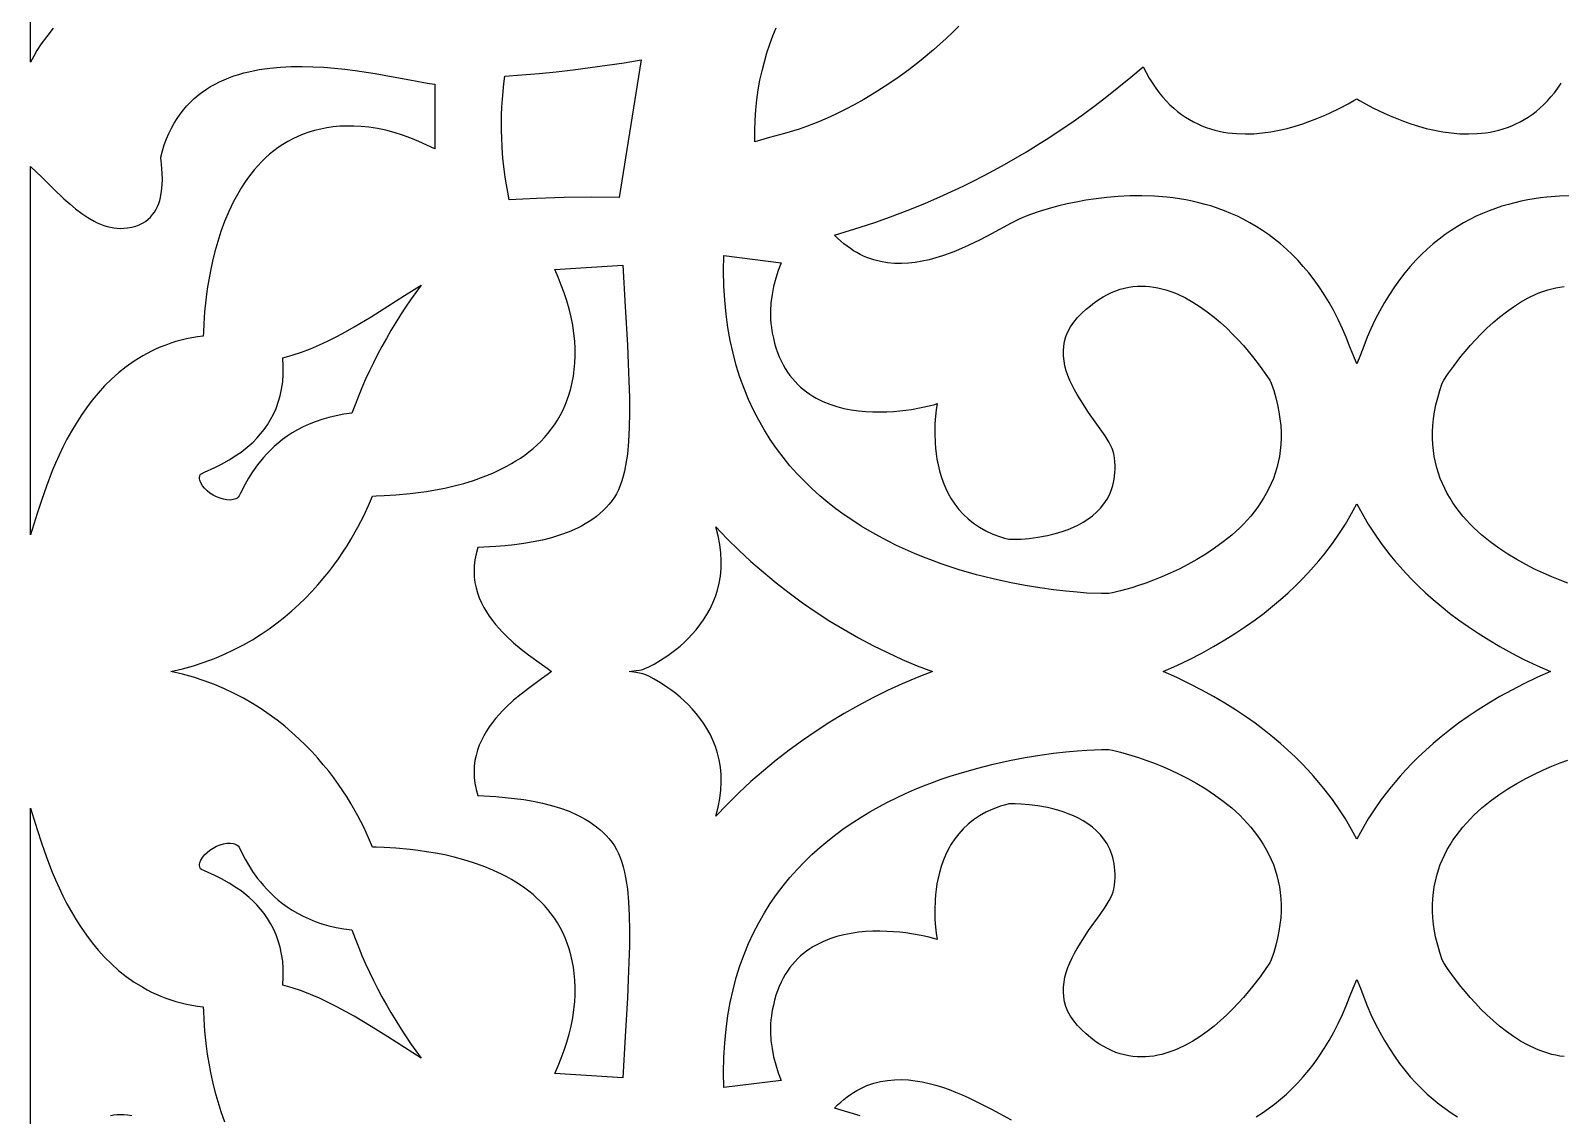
# Model space of a CAD drawing. Extents: x -270 to 270, y -847 to 847.
# Drawn here: x -67.5 to 10.4, y 111.6 to 166.7 of the extents above; entities that cross this region are included whole.
import ezdxf

# ---------------------------------------------------------------- set-up
doc = ezdxf.new("R2010")
doc.units = 0
doc.layers.add('LAYER_1', color=18, linetype='CONTINUOUS')

msp = doc.modelspace()

# ---------------------------------------------------------------- linework, layer by layer
at = {"layer": 'LAYER_1'}
for points in [[(-66.344, 166.868), (-66.681, 166.454), (-66.959, 166.069), (-67.18, 165.728), (-67.343, 165.449), (-67.5, 165.145), (-67.5, 179.71)], [(-20.249, 166.97), (-20.572, 166.653), (-20.895, 166.347), (-21.539, 165.772), (-22.176, 165.243), (-22.802, 164.759), (-23.41, 164.319), (-23.998, 163.921), (-24.559, 163.565), (-25.089, 163.249), (-25.584, 162.971), (-26.039, 162.731), (-26.448, 162.526), (-26.807, 162.357), (-27.356, 162.116), (-27.649, 162), (-28.016, 161.865), (-28.387, 161.741), (-29.135, 161.517), (-29.888, 161.307), (-30.639, 161.09), (-30.643, 161.644), (-30.627, 162.186), (-30.591, 162.714), (-30.537, 163.23), (-30.465, 163.733), (-30.377, 164.223), (-30.273, 164.7), (-30.155, 165.164), (-30.023, 165.615), (-29.878, 166.053), (-29.722, 166.477), (-29.555, 166.889)], [(10.939, 158.35), (10.312, 158.329), (9.673, 158.278), (9.35, 158.24), (9.025, 158.193), (8.698, 158.137), (8.37, 158.071), (8.042, 157.995), (7.713, 157.909), (7.385, 157.811), (7.056, 157.702), (6.729, 157.582), (6.403, 157.449), (6.078, 157.304), (5.756, 157.146), (5.435, 156.974), (5.118, 156.788), (4.803, 156.588), (4.492, 156.374), (4.185, 156.144), (3.882, 155.898), (3.584, 155.637), (3.291, 155.359), (3.003, 155.065), (2.721, 154.753), (2.446, 154.423), (2.176, 154.076), (1.914, 153.709), (1.659, 153.324), (1.412, 152.92), (1.172, 152.496), (0.942, 152.052), (0.72, 151.587), (0.535, 151.149), (0.364, 150.703), (0.191, 150.254), (-0.001, 149.806), (-0.192, 150.254), (-0.365, 150.703), (-0.536, 151.149), (-0.721, 151.587), (-0.943, 152.052), (-1.174, 152.496), (-1.413, 152.92), (-1.661, 153.324), (-1.916, 153.709), (-2.178, 154.076), (-2.447, 154.423), (-2.723, 154.753), (-3.005, 155.065), (-3.293, 155.359), (-3.586, 155.637), (-3.884, 155.898), (-4.187, 156.144), (-4.494, 156.374), (-4.805, 156.588), (-5.12, 156.788), (-5.437, 156.974), (-5.757, 157.146), (-6.08, 157.304), (-6.405, 157.449), (-6.731, 157.582), (-7.058, 157.702), (-7.386, 157.811), (-7.715, 157.909), (-8.044, 157.995), (-8.372, 158.071), (-8.7, 158.137), (-9.026, 158.193), (-9.351, 158.24), (-9.674, 158.278), (-10.314, 158.329), (-10.941, 158.35), (-11.553, 158.344), (-12.147, 158.314), (-12.72, 158.264), (-13.269, 158.198), (-13.79, 158.118), (-14.281, 158.028), (-14.739, 157.931), (-15.16, 157.83), (-15.541, 157.73), (-16.174, 157.543), (-16.611, 157.396), (-16.829, 157.317), (-16.997, 157.249), (-17.181, 157.164), (-17.597, 156.953), (-18.597, 156.411), (-19.168, 156.112), (-19.777, 155.816), (-20.094, 155.673), (-20.419, 155.536), (-20.75, 155.408), (-21.086, 155.29), (-21.428, 155.183), (-21.773, 155.091), (-22.122, 155.015), (-22.473, 154.956), (-22.825, 154.918), (-23.179, 154.901), (-23.532, 154.908), (-23.885, 154.94), (-24.236, 155), (-24.585, 155.089), (-24.931, 155.209), (-25.102, 155.282), (-25.272, 155.363), (-25.441, 155.453), (-25.609, 155.552), (-25.775, 155.661), (-25.94, 155.779), (-26.103, 155.906), (-26.265, 156.044), (-26.424, 156.192), (-26.582, 156.35), (-25.28, 156.746), (-24.537, 156.99), (-23.737, 157.271), (-22.884, 157.592), (-21.98, 157.957), (-21.028, 158.37), (-20.033, 158.836), (-19.52, 159.089), (-18.997, 159.357), (-18.465, 159.64), (-17.924, 159.938), (-17.374, 160.252), (-16.816, 160.583), (-16.251, 160.93), (-15.678, 161.295), (-15.098, 161.678), (-14.512, 162.079), (-13.919, 162.5), (-13.321, 162.939), (-12.717, 163.399), (-12.109, 163.879), (-11.496, 164.379), (-10.879, 164.901), (-10.727, 164.608), (-10.569, 164.33), (-10.405, 164.068), (-10.236, 163.821), (-10.062, 163.589), (-9.883, 163.371), (-9.7, 163.167), (-9.512, 162.977), (-9.32, 162.8), (-9.124, 162.636), (-8.925, 162.485), (-8.722, 162.346), (-8.517, 162.219), (-8.308, 162.103), (-8.097, 161.999), (-7.884, 161.906), (-7.669, 161.823), (-7.452, 161.75), (-7.234, 161.687), (-7.014, 161.634), (-6.793, 161.589), (-6.572, 161.554), (-6.35, 161.527), (-6.128, 161.508), (-5.684, 161.492), (-5.242, 161.504), (-4.805, 161.542), (-4.373, 161.601), (-3.95, 161.68), (-3.538, 161.776), (-3.138, 161.886), (-2.752, 162.006), (-2.383, 162.135), (-2.033, 162.268), (-1.703, 162.405), (-1.396, 162.54), (-0.858, 162.8), (-0.435, 163.024), (-0.145, 163.189), (-0.001, 163.274), (0.143, 163.189), (0.434, 163.024), (0.856, 162.8), (1.394, 162.54), (1.701, 162.405), (2.031, 162.268), (2.382, 162.135), (2.751, 162.006), (3.136, 161.886), (3.536, 161.776), (3.949, 161.68), (4.372, 161.601), (4.803, 161.542), (5.24, 161.504), (5.682, 161.492), (6.126, 161.508), (6.348, 161.527), (6.57, 161.554), (6.791, 161.589), (7.012, 161.634), (7.232, 161.687), (7.45, 161.75), (7.667, 161.823), (7.882, 161.906), (8.096, 161.999), (8.307, 162.103), (8.515, 162.219), (8.721, 162.346), (8.923, 162.485), (9.122, 162.636), (9.318, 162.8), (9.51, 162.977), (9.698, 163.167), (9.881, 163.371), (10.06, 163.589), (10.234, 163.821), (10.403, 164.068)], [(10.74, 138.65), (10.344, 138.797), (9.927, 138.965), (9.494, 139.152), (9.049, 139.361), (8.595, 139.591), (8.139, 139.843), (7.684, 140.117), (7.234, 140.415), (6.794, 140.737), (6.368, 141.083), (6.161, 141.266), (5.96, 141.455), (5.765, 141.65), (5.576, 141.851), (5.393, 142.059), (5.219, 142.274), (5.052, 142.496), (4.893, 142.724), (4.744, 142.959), (4.604, 143.201), (4.474, 143.45), (4.355, 143.705), (4.248, 143.968), (4.152, 144.239), (4.068, 144.516), (3.997, 144.801), (3.94, 145.093), (3.896, 145.393), (3.868, 145.7), (3.854, 146.015), (3.855, 146.338), (3.873, 146.668), (3.908, 147.006), (3.96, 147.352), (4.03, 147.706), (4.118, 148.068), (4.225, 148.439), (4.351, 148.817), (4.431, 148.964), (4.622, 149.258), (4.914, 149.67), (5.299, 150.17), (5.524, 150.443), (5.77, 150.728), (6.035, 151.019), (6.317, 151.313), (6.617, 151.607), (6.934, 151.897), (7.265, 152.179), (7.61, 152.45), (7.969, 152.705), (8.339, 152.94), (8.721, 153.153), (9.112, 153.34), (9.311, 153.422), (9.512, 153.496), (9.715, 153.562), (9.92, 153.618), (10.127, 153.665), (10.335, 153.703), (10.545, 153.73)], [(10.545, 114.566), (10.335, 114.593), (10.127, 114.63), (9.92, 114.677), (9.715, 114.734), (9.512, 114.8), (9.311, 114.874), (9.112, 114.956), (8.721, 115.142), (8.339, 115.355), (7.969, 115.591), (7.61, 115.846), (7.265, 116.116), (6.934, 116.398), (6.617, 116.688), (6.317, 116.982), (6.035, 117.277), (5.77, 117.568), (5.524, 117.852), (5.299, 118.126), (4.914, 118.625), (4.622, 119.037), (4.431, 119.332), (4.351, 119.479), (4.225, 119.857), (4.118, 120.227), (4.03, 120.589), (3.96, 120.943), (3.908, 121.29), (3.873, 121.628), (3.855, 121.958), (3.854, 122.281), (3.868, 122.595), (3.896, 122.903), (3.94, 123.202), (3.997, 123.495), (4.068, 123.779), (4.152, 124.057), (4.248, 124.327), (4.355, 124.59), (4.474, 124.846), (4.604, 125.095), (4.744, 125.337), (4.893, 125.572), (5.052, 125.8), (5.219, 126.021), (5.393, 126.236), (5.576, 126.444), (5.765, 126.646), (5.96, 126.841), (6.161, 127.03), (6.368, 127.212), (6.794, 127.558), (7.234, 127.88), (7.684, 128.178), (8.139, 128.453), (8.595, 128.705), (9.049, 128.935), (9.494, 129.143), (9.927, 129.331), (10.344, 129.498), (10.74, 129.646)], [(-67.5, 108.468), (-67.5, 127.194), (-67.167, 126.107), (-66.952, 125.441), (-66.698, 124.715), (-66.399, 123.944), (-66.231, 123.547), (-66.051, 123.145), (-65.856, 122.739), (-65.648, 122.333), (-65.424, 121.927), (-65.185, 121.524), (-64.929, 121.126), (-64.657, 120.735), (-64.367, 120.353), (-64.059, 119.981), (-63.732, 119.622), (-63.386, 119.278), (-63.019, 118.951), (-62.632, 118.643), (-62.224, 118.355), (-61.793, 118.09), (-61.57, 117.966), (-61.34, 117.849), (-61.105, 117.739), (-60.864, 117.636), (-60.616, 117.54), (-60.363, 117.451), (-60.104, 117.37), (-59.838, 117.297), (-59.566, 117.232), (-59.288, 117.175), (-59.003, 117.128), (-58.712, 117.089), (-58.708, 116.883), (-58.691, 116.462), (-58.648, 115.858), (-58.566, 115.103), (-58.508, 114.681), (-58.435, 114.233), (-58.347, 113.764), (-58.242, 113.279), (-58.119, 112.781), (-57.976, 112.275), (-57.811, 111.764), (-57.623, 111.253)], [(-5.12, 111.507), (-4.805, 111.707), (-4.494, 111.922), (-4.187, 112.152), (-3.884, 112.397), (-3.586, 112.659), (-3.293, 112.936), (-3.005, 113.231), (-2.723, 113.543), (-2.447, 113.872), (-2.178, 114.22), (-1.916, 114.586), (-1.661, 114.971), (-1.413, 115.376), (-1.174, 115.8), (-0.943, 116.244), (-0.721, 116.709), (-0.536, 117.147), (-0.365, 117.592), (-0.192, 118.042), (-0.001, 118.489), (0.191, 118.042), (0.364, 117.592), (0.535, 117.147), (0.72, 116.709), (0.942, 116.244), (1.172, 115.8), (1.412, 115.376), (1.659, 114.971), (1.914, 114.586), (2.176, 114.22), (2.446, 113.872), (2.721, 113.543), (3.003, 113.231), (3.291, 112.936), (3.584, 112.659), (3.882, 112.397), (4.185, 112.152), (4.492, 111.922), (4.803, 111.707), (5.118, 111.507)], [(-25.28, 111.55), (-26.582, 111.945), (-26.424, 112.104), (-26.265, 112.252), (-26.103, 112.389), (-25.94, 112.517), (-25.775, 112.635), (-25.609, 112.743), (-25.441, 112.842), (-25.272, 112.932), (-25.102, 113.014), (-24.931, 113.086), (-24.585, 113.207), (-24.236, 113.296), (-23.885, 113.356), (-23.532, 113.388), (-23.179, 113.395), (-22.825, 113.378), (-22.473, 113.339), (-22.122, 113.281), (-21.773, 113.204), (-21.428, 113.112), (-21.086, 113.006), (-20.75, 112.888), (-20.419, 112.759), (-20.094, 112.623), (-19.777, 112.48), (-19.168, 112.183), (-18.597, 111.884), (-17.597, 111.343)], [(-62.352, 111.55), (-62.569, 111.588), (-62.747, 111.605), (-62.923, 111.609), (-63.097, 111.601), (-63.269, 111.581), (-63.44, 111.549)]]:
    msp.add_lwpolyline(points, dxfattribs=at)
for points in [[(-37.549, 158.253), (-38.947, 158.267), (-40.345, 158.253), (-41.743, 158.208), (-43.139, 158.135), (-43.216, 158.521), (-43.284, 158.909), (-43.345, 159.3), (-43.396, 159.692), (-43.44, 160.086), (-43.475, 160.48), (-43.502, 160.876), (-43.52, 161.273), (-43.53, 161.67), (-43.532, 162.066), (-43.525, 162.463), (-43.51, 162.859), (-43.486, 163.254), (-43.454, 163.648), (-43.414, 164.041), (-43.365, 164.432), (-42.493, 164.495), (-41.622, 164.57), (-40.752, 164.656), (-39.882, 164.753), (-39.014, 164.862), (-38.148, 164.982), (-37.283, 165.113), (-36.42, 165.255)], [(-53.13, 164.912), (-52.58, 164.883), (-52.035, 164.838), (-51.499, 164.782), (-50.974, 164.716), (-49.968, 164.563), (-49.038, 164.398), (-48.206, 164.241), (-47.494, 164.11), (-47.19, 164.06), (-46.924, 164.023), (-46.924, 160.728), (-47.326, 160.921), (-47.734, 161.105), (-48.147, 161.276), (-48.566, 161.432), (-48.99, 161.569), (-49.418, 161.685), (-49.851, 161.776), (-50.288, 161.84), (-50.672, 161.875), (-51.045, 161.892), (-51.406, 161.893), (-51.755, 161.878), (-52.093, 161.847), (-52.42, 161.801), (-52.736, 161.741), (-53.042, 161.667), (-53.336, 161.58), (-53.621, 161.479), (-53.895, 161.366), (-54.159, 161.241), (-54.413, 161.105), (-54.658, 160.958), (-54.893, 160.8), (-55.119, 160.633), (-55.335, 160.456), (-55.543, 160.271), (-55.742, 160.077), (-55.933, 159.876), (-56.115, 159.667), (-56.29, 159.452), (-56.456, 159.23), (-56.614, 159.003), (-56.765, 158.77), (-56.908, 158.533), (-57.174, 158.047), (-57.411, 157.549), (-57.623, 157.042), (-57.811, 156.532), (-57.976, 156.021), (-58.119, 155.515), (-58.242, 155.017), (-58.347, 154.531), (-58.435, 154.063), (-58.508, 153.615), (-58.566, 153.192), (-58.648, 152.438), (-58.691, 151.834), (-58.708, 151.412), (-58.712, 151.207), (-59.003, 151.168), (-59.288, 151.12), (-59.566, 151.064), (-59.838, 150.999), (-60.104, 150.926), (-60.363, 150.845), (-60.616, 150.756), (-60.864, 150.66), (-61.105, 150.556), (-61.34, 150.446), (-61.57, 150.329), (-61.793, 150.206), (-62.224, 149.941), (-62.632, 149.653), (-63.019, 149.345), (-63.386, 149.017), (-63.732, 148.673), (-64.059, 148.314), (-64.367, 147.943), (-64.657, 147.56), (-64.929, 147.169), (-65.185, 146.771), (-65.424, 146.368), (-65.648, 145.963), (-65.856, 145.556), (-66.051, 145.151), (-66.231, 144.749), (-66.399, 144.352), (-66.698, 143.581), (-66.952, 142.855), (-67.167, 142.189), (-67.5, 141.102), (-67.5, 159.828), (-66.951, 159.304), (-66.388, 158.747), (-65.807, 158.193), (-65.51, 157.928), (-65.208, 157.677), (-64.9, 157.445), (-64.586, 157.235), (-64.267, 157.053), (-64.105, 156.974), (-63.941, 156.903), (-63.776, 156.841), (-63.609, 156.788), (-63.44, 156.746), (-63.269, 156.715), (-63.097, 156.695), (-62.923, 156.687), (-62.747, 156.691), (-62.569, 156.708), (-62.352, 156.746), (-62.152, 156.8), (-61.97, 156.868), (-61.804, 156.949), (-61.654, 157.043), (-61.518, 157.148), (-61.397, 157.264), (-61.29, 157.388), (-61.195, 157.52), (-61.112, 157.66), (-61.041, 157.805), (-60.981, 157.955), (-60.93, 158.109), (-60.888, 158.265), (-60.83, 158.581), (-60.799, 158.896), (-60.791, 159.199), (-60.799, 159.483), (-60.817, 159.739), (-60.862, 160.133), (-60.877, 160.253), (-60.879, 160.311), (-60.792, 160.634), (-60.694, 160.941), (-60.585, 161.235), (-60.466, 161.514), (-60.336, 161.781), (-60.197, 162.034), (-60.048, 162.274), (-59.89, 162.501), (-59.723, 162.716), (-59.547, 162.919), (-59.364, 163.11), (-59.172, 163.29), (-58.974, 163.458), (-58.768, 163.616), (-58.555, 163.763), (-58.336, 163.9), (-58.111, 164.026), (-57.88, 164.143), (-57.644, 164.25), (-57.403, 164.349), (-57.157, 164.438), (-56.906, 164.519), (-56.652, 164.591), (-56.394, 164.656), (-55.868, 164.762), (-55.331, 164.84), (-54.786, 164.891), (-54.235, 164.919), (-53.683, 164.925)], [(-29.302, 154.939), (-29.449, 154.55), (-29.576, 154.149), (-29.682, 153.739), (-29.763, 153.323), (-29.817, 152.904), (-29.842, 152.484), (-29.836, 152.065), (-29.82, 151.857), (-29.796, 151.65), (-29.751, 151.374), (-29.697, 151.109), (-29.635, 150.855), (-29.564, 150.613), (-29.485, 150.381), (-29.397, 150.16), (-29.303, 149.95), (-29.201, 149.749), (-29.091, 149.559), (-28.976, 149.378), (-28.854, 149.207), (-28.725, 149.045), (-28.591, 148.893), (-28.452, 148.749), (-28.307, 148.614), (-28.158, 148.487), (-28.004, 148.368), (-27.846, 148.257), (-27.684, 148.154), (-27.518, 148.058), (-27.178, 147.889), (-26.826, 147.746), (-26.466, 147.628), (-26.101, 147.534), (-25.732, 147.462), (-25.363, 147.41), (-24.995, 147.375), (-24.631, 147.357), (-24.274, 147.353), (-23.926, 147.361), (-23.589, 147.381), (-23.266, 147.409), (-22.96, 147.444), (-22.673, 147.484), (-22.165, 147.573), (-21.763, 147.661), (-21.485, 147.733), (-21.352, 147.775), (-21.411, 147.454), (-21.447, 147.143), (-21.474, 146.751), (-21.484, 146.291), (-21.466, 145.779), (-21.444, 145.508), (-21.412, 145.229), (-21.368, 144.944), (-21.311, 144.654), (-21.24, 144.362), (-21.155, 144.069), (-21.053, 143.777), (-20.934, 143.488), (-20.796, 143.204), (-20.638, 142.925), (-20.459, 142.655), (-20.258, 142.395), (-20.034, 142.147), (-19.785, 141.912), (-19.511, 141.692), (-19.21, 141.489), (-18.88, 141.305), (-18.522, 141.142), (-18.133, 141), (-17.926, 140.939), (-17.712, 140.883), (-17.608, 140.875), (-17.39, 140.874), (-17.076, 140.886), (-16.683, 140.919), (-16.231, 140.978), (-15.735, 141.07), (-15.477, 141.13), (-15.215, 141.201), (-14.952, 141.284), (-14.689, 141.378), (-14.428, 141.486), (-14.173, 141.608), (-13.924, 141.744), (-13.685, 141.896), (-13.458, 142.064), (-13.245, 142.25), (-13.048, 142.453), (-12.869, 142.675), (-12.71, 142.916), (-12.575, 143.178), (-12.464, 143.461), (-12.419, 143.61), (-12.381, 143.766), (-12.35, 143.926), (-12.327, 144.093), (-12.312, 144.266), (-12.305, 144.444), (-12.307, 144.629), (-12.317, 144.82), (-12.336, 145.017), (-12.365, 145.22), (-12.396, 145.347), (-12.446, 145.485), (-12.515, 145.632), (-12.6, 145.789), (-12.812, 146.129), (-13.068, 146.5), (-13.653, 147.326), (-13.952, 147.773), (-14.237, 148.237), (-14.369, 148.474), (-14.491, 148.715), (-14.603, 148.958), (-14.701, 149.203), (-14.785, 149.45), (-14.853, 149.698), (-14.901, 149.947), (-14.93, 150.197), (-14.936, 150.446), (-14.919, 150.694), (-14.876, 150.942), (-14.805, 151.188), (-14.705, 151.432), (-14.573, 151.674), (-14.408, 151.913), (-14.209, 152.148), (-13.994, 152.369), (-13.779, 152.571), (-13.563, 152.756), (-13.346, 152.923), (-13.129, 153.074), (-12.912, 153.208), (-12.695, 153.326), (-12.478, 153.428), (-12.261, 153.515), (-12.044, 153.588), (-11.828, 153.647), (-11.612, 153.692), (-11.397, 153.724), (-11.183, 153.743), (-10.97, 153.75), (-10.758, 153.746), (-10.547, 153.73), (-10.337, 153.703), (-10.129, 153.665), (-9.922, 153.618), (-9.717, 153.562), (-9.514, 153.496), (-9.313, 153.422), (-9.114, 153.34), (-8.722, 153.153), (-8.341, 152.94), (-7.97, 152.705), (-7.612, 152.45), (-7.267, 152.179), (-6.935, 151.897), (-6.619, 151.607), (-6.319, 151.313), (-6.036, 151.019), (-5.772, 150.728), (-5.526, 150.443), (-5.301, 150.17), (-4.915, 149.67), (-4.623, 149.258), (-4.433, 148.964), (-4.353, 148.817), (-4.226, 148.439), (-4.119, 148.068), (-4.031, 147.706), (-3.962, 147.352), (-3.91, 147.006), (-3.875, 146.668), (-3.857, 146.338), (-3.855, 146.015), (-3.869, 145.7), (-3.898, 145.393), (-3.942, 145.093), (-3.999, 144.801), (-4.07, 144.516), (-4.153, 144.239), (-4.249, 143.968), (-4.357, 143.705), (-4.476, 143.45), (-4.606, 143.201), (-4.746, 142.959), (-4.895, 142.724), (-5.053, 142.496), (-5.22, 142.274), (-5.395, 142.059), (-5.577, 141.851), (-5.766, 141.65), (-5.962, 141.455), (-6.163, 141.266), (-6.369, 141.083), (-6.795, 140.737), (-7.235, 140.415), (-7.685, 140.117), (-8.141, 139.843), (-8.597, 139.591), (-9.05, 139.361), (-9.496, 139.152), (-9.929, 138.965), (-10.345, 138.797), (-10.741, 138.65), (-11.112, 138.522), (-11.452, 138.412), (-12.028, 138.246), (-12.431, 138.148), (-12.628, 138.112), (-12.995, 138.11), (-13.74, 138.142), (-14.236, 138.177), (-14.805, 138.23), (-15.44, 138.303), (-16.135, 138.399), (-16.881, 138.521), (-17.673, 138.672), (-18.502, 138.856), (-19.362, 139.074), (-20.247, 139.329), (-20.696, 139.473), (-21.148, 139.626), (-21.602, 139.791), (-22.058, 139.967), (-22.515, 140.154), (-22.972, 140.354), (-23.428, 140.566), (-23.881, 140.791), (-24.332, 141.028), (-24.779, 141.28), (-25.222, 141.545), (-25.659, 141.825), (-26.089, 142.119), (-26.513, 142.428), (-26.928, 142.753), (-27.334, 143.093), (-27.731, 143.45), (-28.116, 143.823), (-28.49, 144.212), (-28.852, 144.619), (-29.2, 145.044), (-29.534, 145.486), (-29.852, 145.947), (-30.155, 146.426), (-30.441, 146.925), (-30.708, 147.443), (-30.958, 147.981), (-31.187, 148.538), (-31.396, 149.117), (-31.584, 149.716), (-31.75, 150.337), (-31.892, 150.979), (-32.011, 151.643), (-32.105, 152.33), (-32.173, 153.039), (-32.214, 153.771), (-32.228, 154.527), (-32.213, 155.307)], [(-37.238, 152.708), (-37.127, 150.743), (-37.081, 149.818), (-37.046, 148.934), (-37.024, 148.094), (-37.018, 147.3), (-37.032, 146.553), (-37.067, 145.856), (-37.128, 145.211), (-37.168, 144.909), (-37.216, 144.621), (-37.271, 144.346), (-37.334, 144.086), (-37.406, 143.841), (-37.486, 143.61), (-37.576, 143.395), (-37.675, 143.195), (-37.783, 143.01), (-37.902, 142.842), (-38.047, 142.664), (-38.201, 142.495), (-38.362, 142.335), (-38.53, 142.184), (-38.705, 142.041), (-38.887, 141.906), (-39.074, 141.78), (-39.268, 141.661), (-39.467, 141.549), (-39.671, 141.445), (-40.093, 141.257), (-40.532, 141.094), (-40.983, 140.955), (-41.446, 140.838), (-41.915, 140.741), (-42.39, 140.661), (-42.866, 140.596), (-43.342, 140.545), (-43.814, 140.506), (-44.734, 140.454), (-44.823, 140.139), (-44.883, 139.831), (-44.918, 139.532), (-44.929, 139.24), (-44.916, 138.956), (-44.882, 138.68), (-44.828, 138.411), (-44.754, 138.15), (-44.664, 137.897), (-44.557, 137.651), (-44.435, 137.413), (-44.301, 137.183), (-44.154, 136.96), (-43.997, 136.744), (-43.831, 136.536), (-43.657, 136.336), (-43.477, 136.144), (-43.293, 135.958), (-42.914, 135.611), (-42.533, 135.293), (-42.161, 135.005), (-41.489, 134.518), (-41.21, 134.318), (-40.985, 134.148), (-41.21, 133.977), (-41.489, 133.778), (-42.161, 133.291), (-42.533, 133.003), (-42.914, 132.685), (-43.293, 132.337), (-43.477, 132.152), (-43.657, 131.959), (-43.831, 131.759), (-43.997, 131.551), (-44.154, 131.336), (-44.301, 131.113), (-44.435, 130.883), (-44.557, 130.644), (-44.664, 130.399), (-44.754, 130.145), (-44.828, 129.884), (-44.882, 129.616), (-44.916, 129.339), (-44.929, 129.055), (-44.918, 128.764), (-44.883, 128.464), (-44.823, 128.157), (-44.734, 127.842), (-43.814, 127.79), (-43.342, 127.75), (-42.866, 127.699), (-42.39, 127.635), (-41.915, 127.555), (-41.446, 127.457), (-40.983, 127.34), (-40.532, 127.201), (-40.093, 127.039), (-39.671, 126.851), (-39.467, 126.746), (-39.268, 126.635), (-39.074, 126.516), (-38.887, 126.389), (-38.705, 126.255), (-38.53, 126.112), (-38.362, 125.961), (-38.201, 125.801), (-38.047, 125.632), (-37.902, 125.454), (-37.783, 125.285), (-37.675, 125.101), (-37.576, 124.901), (-37.486, 124.685), (-37.406, 124.455), (-37.334, 124.209), (-37.271, 123.949), (-37.216, 123.675), (-37.168, 123.386), (-37.128, 123.084), (-37.067, 122.439), (-37.032, 121.742), (-37.018, 120.996), (-37.024, 120.201), (-37.046, 119.361), (-37.081, 118.478), (-37.127, 117.553), (-37.238, 115.588), (-37.358, 113.483), (-40.816, 113.704), (-40.649, 114.094), (-40.49, 114.488), (-40.341, 114.888), (-40.205, 115.293), (-40.085, 115.702), (-39.983, 116.115), (-39.901, 116.533), (-39.843, 116.954), (-39.808, 117.346), (-39.79, 117.726), (-39.788, 118.093), (-39.802, 118.448), (-39.83, 118.79), (-39.873, 119.121), (-39.931, 119.44), (-40.002, 119.748), (-40.085, 120.045), (-40.182, 120.33), (-40.29, 120.605), (-40.411, 120.869), (-40.542, 121.123), (-40.684, 121.367), (-40.835, 121.6), (-40.997, 121.824), (-41.167, 122.039), (-41.346, 122.244), (-41.533, 122.439), (-41.727, 122.626), (-41.929, 122.805), (-42.137, 122.974), (-42.351, 123.136), (-42.571, 123.289), (-42.795, 123.435), (-43.024, 123.573), (-43.257, 123.703), (-43.494, 123.827), (-43.976, 124.052), (-44.466, 124.251), (-44.959, 124.426), (-45.453, 124.577), (-45.943, 124.708), (-46.424, 124.818), (-46.893, 124.911), (-47.346, 124.987), (-47.779, 125.048), (-48.188, 125.097), (-48.916, 125.162), (-49.499, 125.195), (-49.905, 125.211), (-50.1, 125.221), (-50.295, 125.698), (-50.54, 126.232), (-50.839, 126.813), (-51.193, 127.431), (-51.391, 127.751), (-51.604, 128.077), (-51.831, 128.406), (-52.073, 128.739), (-52.329, 129.074), (-52.602, 129.41), (-52.889, 129.745), (-53.192, 130.078), (-53.512, 130.408), (-53.847, 130.733), (-54.199, 131.054), (-54.567, 131.367), (-54.952, 131.672), (-55.354, 131.968), (-55.773, 132.254), (-56.21, 132.528), (-56.664, 132.788), (-57.136, 133.035), (-57.626, 133.266), (-58.135, 133.481), (-58.662, 133.677), (-59.208, 133.855), (-59.772, 134.012), (-60.356, 134.148), (-59.772, 134.284), (-59.208, 134.441), (-58.662, 134.618), (-58.135, 134.815), (-57.626, 135.029), (-57.136, 135.261), (-56.664, 135.507), (-56.21, 135.768), (-55.773, 136.042), (-55.354, 136.327), (-54.952, 136.623), (-54.567, 136.929), (-54.199, 137.242), (-53.847, 137.562), (-53.512, 137.888), (-53.192, 138.218), (-52.889, 138.551), (-52.602, 138.886), (-52.329, 139.221), (-52.073, 139.556), (-51.831, 139.889), (-51.604, 140.219), (-51.391, 140.544), (-51.193, 140.864), (-50.839, 141.483), (-50.54, 142.063), (-50.295, 142.597), (-50.1, 143.074), (-49.905, 143.085), (-49.499, 143.1), (-48.916, 143.134), (-48.188, 143.199), (-47.779, 143.247), (-47.346, 143.309), (-46.893, 143.385), (-46.424, 143.478), (-45.943, 143.588), (-45.453, 143.718), (-44.959, 143.87), (-44.466, 144.044), (-43.976, 144.243), (-43.494, 144.469), (-43.257, 144.592), (-43.024, 144.723), (-42.795, 144.861), (-42.571, 145.006), (-42.351, 145.16), (-42.137, 145.321), (-41.929, 145.491), (-41.727, 145.669), (-41.533, 145.856), (-41.346, 146.052), (-41.167, 146.257), (-40.997, 146.471), (-40.835, 146.695), (-40.684, 146.929), (-40.542, 147.173), (-40.411, 147.426), (-40.29, 147.69), (-40.182, 147.965), (-40.085, 148.251), (-40.002, 148.547), (-39.931, 148.855), (-39.873, 149.174), (-39.83, 149.505), (-39.802, 149.848), (-39.788, 150.203), (-39.79, 150.57), (-39.808, 150.949), (-39.843, 151.342), (-39.901, 151.763), (-39.983, 152.18), (-40.085, 152.594), (-40.205, 153.003), (-40.341, 153.407), (-40.49, 153.807), (-40.649, 154.202), (-40.816, 154.592), (-37.358, 154.812)], [(-47.888, 153.434), (-48.156, 153.057), (-48.417, 152.674), (-48.671, 152.286), (-48.919, 151.893), (-49.159, 151.495), (-49.393, 151.091), (-49.619, 150.684), (-49.837, 150.272), (-50.049, 149.855), (-50.252, 149.435), (-50.448, 149.012), (-50.636, 148.584), (-50.816, 148.154), (-50.988, 147.72), (-51.151, 147.284), (-51.56, 147.231), (-51.95, 147.16), (-52.321, 147.073), (-52.674, 146.972), (-53.009, 146.857), (-53.327, 146.729), (-53.627, 146.59), (-53.912, 146.441), (-54.18, 146.283), (-54.433, 146.118), (-54.671, 145.946), (-54.894, 145.769), (-55.103, 145.588), (-55.298, 145.405), (-55.479, 145.219), (-55.648, 145.034), (-55.804, 144.849), (-55.947, 144.667), (-56.2, 144.313), (-56.41, 143.983), (-56.58, 143.685), (-56.814, 143.227), (-56.885, 143.086), (-56.931, 143.016), (-56.986, 142.973), (-57.048, 142.938), (-57.115, 142.91), (-57.186, 142.89), (-57.341, 142.871), (-57.507, 142.879), (-57.682, 142.91), (-57.86, 142.963), (-58.037, 143.035), (-58.209, 143.124), (-58.371, 143.227), (-58.52, 143.343), (-58.65, 143.468), (-58.757, 143.6), (-58.837, 143.738), (-58.886, 143.877), (-58.897, 143.948), (-58.899, 144.017), (-58.89, 144.087), (-58.871, 144.155), (-58.851, 144.179), (-58.806, 144.209), (-58.65, 144.286), (-58.122, 144.526), (-57.777, 144.697), (-57.397, 144.909), (-56.995, 145.164), (-56.79, 145.309), (-56.584, 145.467), (-56.38, 145.637), (-56.18, 145.821), (-55.984, 146.019), (-55.795, 146.232), (-55.614, 146.46), (-55.442, 146.703), (-55.283, 146.962), (-55.137, 147.238), (-55.007, 147.531), (-54.893, 147.841), (-54.797, 148.17), (-54.723, 148.517), (-54.67, 148.883), (-54.64, 149.269), (-54.637, 149.675), (-54.66, 150.102), (-54.185, 150.236), (-53.717, 150.392), (-53.256, 150.568), (-52.801, 150.762), (-52.351, 150.972), (-51.906, 151.196), (-51.466, 151.432), (-51.03, 151.679), (-50.166, 152.196), (-49.312, 152.733), (-48.463, 153.274), (-47.614, 153.805)], [(0.182, 142.335), (0.353, 142.026), (0.582, 141.637), (0.877, 141.178), (1.241, 140.659), (1.68, 140.087), (1.929, 139.785), (2.199, 139.473), (2.49, 139.153), (2.804, 138.826), (3.14, 138.493), (3.499, 138.156), (3.882, 137.814), (4.289, 137.47), (4.722, 137.125), (5.18, 136.779), (5.665, 136.435), (6.177, 136.093), (6.717, 135.753), (7.285, 135.419), (7.882, 135.09), (8.509, 134.768), (9.166, 134.454), (9.854, 134.148), (9.166, 133.842), (8.509, 133.528), (7.882, 133.206), (7.285, 132.877), (6.717, 132.542), (6.177, 132.203), (5.665, 131.861), (5.18, 131.516), (4.722, 131.171), (4.289, 130.825), (3.882, 130.482), (3.499, 130.14), (3.14, 129.802), (2.804, 129.469), (2.49, 129.142), (2.199, 128.822), (1.929, 128.511), (1.68, 128.208), (1.241, 127.637), (0.877, 127.117), (0.582, 126.659), (0.353, 126.27), (0.182, 125.961), (-0.001, 125.618), (-0.184, 125.961), (-0.354, 126.27), (-0.584, 126.659), (-0.878, 127.117), (-1.243, 127.637), (-1.682, 128.208), (-1.931, 128.511), (-2.201, 128.822), (-2.492, 129.142), (-2.805, 129.469), (-3.141, 129.802), (-3.5, 130.14), (-3.883, 130.482), (-4.291, 130.825), (-4.723, 131.171), (-5.182, 131.516), (-5.667, 131.861), (-6.179, 132.203), (-6.719, 132.542), (-7.287, 132.877), (-7.884, 133.206), (-8.511, 133.528), (-9.168, 133.842), (-9.856, 134.147), (-9.785, 134.148), (-9.856, 134.149), (-9.168, 134.454), (-8.511, 134.768), (-7.884, 135.09), (-7.287, 135.419), (-6.719, 135.753), (-6.179, 136.093), (-5.667, 136.435), (-5.182, 136.779), (-4.723, 137.125), (-4.291, 137.47), (-3.883, 137.814), (-3.5, 138.156), (-3.141, 138.493), (-2.805, 138.826), (-2.492, 139.153), (-2.201, 139.473), (-1.931, 139.785), (-1.682, 140.087), (-1.243, 140.659), (-0.878, 141.178), (-0.584, 141.637), (-0.354, 142.026), (-0.184, 142.335), (-0.001, 142.677)], [(-32.05, 140.906), (-31.451, 140.318), (-30.835, 139.747), (-30.203, 139.195), (-29.554, 138.66), (-28.89, 138.144), (-28.211, 137.648), (-27.519, 137.172), (-26.815, 136.716), (-26.098, 136.281), (-25.371, 135.868), (-24.634, 135.478), (-23.888, 135.11), (-23.133, 134.765), (-22.371, 134.445), (-21.602, 134.148), (-22.371, 133.851), (-23.133, 133.53), (-23.888, 133.186), (-24.634, 132.818), (-25.371, 132.427), (-26.098, 132.014), (-26.815, 131.58), (-27.519, 131.124), (-28.211, 130.647), (-28.89, 130.151), (-29.554, 129.635), (-30.203, 129.101), (-30.835, 128.548), (-31.451, 127.978), (-32.05, 127.39), (-32.629, 126.786), (-32.508, 127.243), (-32.422, 127.685), (-32.37, 128.11), (-32.349, 128.52), (-32.358, 128.914), (-32.394, 129.293), (-32.456, 129.656), (-32.542, 130.004), (-32.648, 130.337), (-32.775, 130.654), (-32.918, 130.957), (-33.077, 131.245), (-33.249, 131.518), (-33.432, 131.776), (-33.625, 132.02), (-33.824, 132.249), (-34.029, 132.464), (-34.237, 132.665), (-34.446, 132.851), (-34.654, 133.024), (-34.859, 133.182), (-35.059, 133.327), (-35.435, 133.575), (-35.767, 133.769), (-36.038, 133.91), (-36.232, 133.998), (-36.332, 134.035), (-36.508, 134.071), (-36.685, 134.098), (-37.04, 134.148), (-36.685, 134.198), (-36.508, 134.225), (-36.332, 134.26), (-36.232, 134.297), (-36.038, 134.385), (-35.767, 134.526), (-35.435, 134.72), (-35.059, 134.969), (-34.859, 135.113), (-34.654, 135.272), (-34.446, 135.444), (-34.237, 135.631), (-34.029, 135.832), (-33.824, 136.046), (-33.625, 136.276), (-33.432, 136.519), (-33.249, 136.778), (-33.077, 137.051), (-32.918, 137.339), (-32.775, 137.641), (-32.648, 137.959), (-32.542, 138.292), (-32.456, 138.64), (-32.394, 139.003), (-32.358, 139.382), (-32.349, 139.776), (-32.37, 140.185), (-32.422, 140.611), (-32.508, 141.052), (-32.629, 141.51)], [(-12.628, 130.183), (-12.431, 130.148), (-12.028, 130.049), (-11.452, 129.883), (-11.112, 129.774), (-10.741, 129.646), (-10.345, 129.498), (-9.929, 129.331), (-9.496, 129.143), (-9.05, 128.935), (-8.597, 128.705), (-8.141, 128.453), (-7.685, 128.178), (-7.235, 127.88), (-6.795, 127.558), (-6.369, 127.212), (-6.163, 127.03), (-5.962, 126.841), (-5.766, 126.646), (-5.577, 126.444), (-5.395, 126.236), (-5.22, 126.021), (-5.053, 125.8), (-4.895, 125.572), (-4.746, 125.337), (-4.606, 125.095), (-4.476, 124.846), (-4.357, 124.59), (-4.249, 124.327), (-4.153, 124.057), (-4.07, 123.779), (-3.999, 123.495), (-3.942, 123.202), (-3.898, 122.903), (-3.869, 122.595), (-3.855, 122.281), (-3.857, 121.958), (-3.875, 121.628), (-3.91, 121.29), (-3.962, 120.943), (-4.031, 120.589), (-4.119, 120.227), (-4.226, 119.857), (-4.353, 119.479), (-4.433, 119.332), (-4.623, 119.037), (-4.915, 118.625), (-5.301, 118.126), (-5.526, 117.852), (-5.772, 117.568), (-6.036, 117.277), (-6.319, 116.982), (-6.619, 116.688), (-6.935, 116.398), (-7.267, 116.116), (-7.612, 115.846), (-7.97, 115.591), (-8.341, 115.355), (-8.722, 115.142), (-9.114, 114.956), (-9.313, 114.874), (-9.514, 114.8), (-9.717, 114.734), (-9.922, 114.677), (-10.129, 114.63), (-10.337, 114.593), (-10.547, 114.566), (-10.758, 114.55), (-10.97, 114.545), (-11.183, 114.552), (-11.397, 114.571), (-11.612, 114.603), (-11.828, 114.649), (-12.044, 114.707), (-12.261, 114.78), (-12.478, 114.868), (-12.695, 114.97), (-12.912, 115.088), (-13.129, 115.222), (-13.346, 115.372), (-13.563, 115.54), (-13.779, 115.724), (-13.994, 115.927), (-14.209, 116.147), (-14.408, 116.383), (-14.573, 116.622), (-14.705, 116.863), (-14.805, 117.108), (-14.876, 117.354), (-14.919, 117.601), (-14.936, 117.85), (-14.93, 118.099), (-14.901, 118.348), (-14.853, 118.597), (-14.785, 118.845), (-14.701, 119.092), (-14.603, 119.338), (-14.491, 119.581), (-14.369, 119.821), (-14.237, 120.059), (-13.952, 120.523), (-13.653, 120.97), (-13.068, 121.795), (-12.812, 122.167), (-12.6, 122.507), (-12.515, 122.663), (-12.446, 122.811), (-12.396, 122.948), (-12.365, 123.075), (-12.336, 123.279), (-12.317, 123.476), (-12.307, 123.667), (-12.305, 123.851), (-12.312, 124.03), (-12.327, 124.202), (-12.35, 124.369), (-12.381, 124.53), (-12.419, 124.685), (-12.464, 124.835), (-12.575, 125.118), (-12.71, 125.379), (-12.869, 125.621), (-13.048, 125.843), (-13.245, 126.046), (-13.458, 126.231), (-13.685, 126.399), (-13.924, 126.551), (-14.173, 126.688), (-14.428, 126.809), (-14.689, 126.917), (-14.952, 127.012), (-15.215, 127.095), (-15.477, 127.166), (-15.735, 127.226), (-16.231, 127.318), (-16.683, 127.377), (-17.076, 127.409), (-17.39, 127.422), (-17.608, 127.421), (-17.712, 127.412), (-17.926, 127.357), (-18.133, 127.295), (-18.522, 127.154), (-18.88, 126.991), (-19.21, 126.806), (-19.511, 126.604), (-19.785, 126.384), (-20.034, 126.149), (-20.258, 125.9), (-20.459, 125.64), (-20.638, 125.37), (-20.796, 125.092), (-20.934, 124.807), (-21.053, 124.518), (-21.155, 124.226), (-21.24, 123.934), (-21.311, 123.641), (-21.368, 123.352), (-21.412, 123.067), (-21.444, 122.787), (-21.466, 122.516), (-21.484, 122.004), (-21.474, 121.545), (-21.447, 121.153), (-21.411, 120.842), (-21.352, 120.521), (-21.485, 120.562), (-21.763, 120.635), (-22.165, 120.722), (-22.673, 120.811), (-22.96, 120.852), (-23.266, 120.887), (-23.589, 120.915), (-23.926, 120.934), (-24.274, 120.943), (-24.631, 120.939), (-24.995, 120.92), (-25.363, 120.886), (-25.732, 120.833), (-26.101, 120.761), (-26.466, 120.667), (-26.826, 120.55), (-27.178, 120.407), (-27.518, 120.237), (-27.684, 120.142), (-27.846, 120.038), (-28.004, 119.928), (-28.158, 119.809), (-28.307, 119.682), (-28.452, 119.547), (-28.591, 119.403), (-28.725, 119.25), (-28.854, 119.088), (-28.976, 118.917), (-29.091, 118.737), (-29.201, 118.546), (-29.303, 118.346), (-29.397, 118.135), (-29.485, 117.914), (-29.564, 117.683), (-29.635, 117.44), (-29.697, 117.187), (-29.751, 116.922), (-29.796, 116.645), (-29.82, 116.438), (-29.836, 116.23), (-29.842, 115.812), (-29.817, 115.391), (-29.763, 114.972), (-29.682, 114.556), (-29.576, 114.147), (-29.449, 113.746), (-29.302, 113.356), (-32.213, 112.989), (-32.228, 113.768), (-32.214, 114.524), (-32.173, 115.257), (-32.105, 115.966), (-32.011, 116.652), (-31.892, 117.317), (-31.75, 117.959), (-31.584, 118.579), (-31.396, 119.179), (-31.187, 119.757), (-30.958, 120.315), (-30.708, 120.853), (-30.441, 121.371), (-30.155, 121.869), (-29.852, 122.349), (-29.534, 122.809), (-29.2, 123.252), (-28.852, 123.676), (-28.49, 124.083), (-28.116, 124.473), (-27.731, 124.846), (-27.334, 125.202), (-26.928, 125.543), (-26.513, 125.867), (-26.089, 126.176), (-25.659, 126.471), (-25.222, 126.75), (-24.779, 127.016), (-24.332, 127.267), (-23.881, 127.505), (-23.428, 127.73), (-22.972, 127.942), (-22.515, 128.141), (-22.058, 128.329), (-21.602, 128.505), (-21.148, 128.669), (-20.696, 128.823), (-20.247, 128.966), (-19.362, 129.222), (-18.502, 129.44), (-17.673, 129.623), (-16.881, 129.774), (-16.135, 129.896), (-15.44, 129.992), (-14.805, 130.065), (-14.236, 130.118), (-13.74, 130.154), (-12.995, 130.185)], [(-57.186, 125.405), (-57.115, 125.385), (-57.048, 125.358), (-56.986, 125.322), (-56.931, 125.279), (-56.885, 125.21), (-56.814, 125.069), (-56.58, 124.611), (-56.41, 124.313), (-56.2, 123.982), (-55.947, 123.629), (-55.804, 123.446), (-55.648, 123.262), (-55.479, 123.076), (-55.298, 122.891), (-55.103, 122.707), (-54.894, 122.526), (-54.671, 122.349), (-54.433, 122.178), (-54.18, 122.012), (-53.912, 121.855), (-53.627, 121.706), (-53.327, 121.567), (-53.009, 121.439), (-52.674, 121.324), (-52.321, 121.222), (-51.95, 121.136), (-51.56, 121.065), (-51.151, 121.012), (-50.988, 120.575), (-50.816, 120.142), (-50.636, 119.711), (-50.448, 119.284), (-50.252, 118.86), (-50.049, 118.44), (-49.837, 118.024), (-49.619, 117.612), (-49.393, 117.204), (-49.159, 116.801), (-48.919, 116.403), (-48.671, 116.009), (-48.417, 115.621), (-48.156, 115.239), (-47.888, 114.862), (-47.614, 114.491), (-48.463, 115.021), (-49.312, 115.563), (-50.166, 116.099), (-51.03, 116.617), (-51.466, 116.863), (-51.906, 117.1), (-52.351, 117.324), (-52.801, 117.533), (-53.256, 117.727), (-53.717, 117.903), (-54.185, 118.059), (-54.66, 118.194), (-54.637, 118.62), (-54.64, 119.026), (-54.67, 119.412), (-54.723, 119.778), (-54.797, 120.126), (-54.893, 120.454), (-55.007, 120.765), (-55.137, 121.057), (-55.283, 121.333), (-55.442, 121.593), (-55.614, 121.836), (-55.795, 122.063), (-55.984, 122.276), (-56.18, 122.474), (-56.38, 122.658), (-56.584, 122.829), (-56.79, 122.987), (-56.995, 123.132), (-57.397, 123.387), (-57.777, 123.598), (-58.122, 123.77), (-58.65, 124.01), (-58.806, 124.087), (-58.851, 124.116), (-58.871, 124.14), (-58.89, 124.209), (-58.899, 124.278), (-58.897, 124.348), (-58.886, 124.418), (-58.837, 124.558), (-58.757, 124.695), (-58.65, 124.828), (-58.52, 124.953), (-58.371, 125.068), (-58.209, 125.171), (-58.037, 125.26), (-57.86, 125.333), (-57.682, 125.385), (-57.507, 125.417), (-57.341, 125.424)]]:
    msp.add_lwpolyline(points, close=True, dxfattribs=at)

doc.saveas('drawing.dxf')
